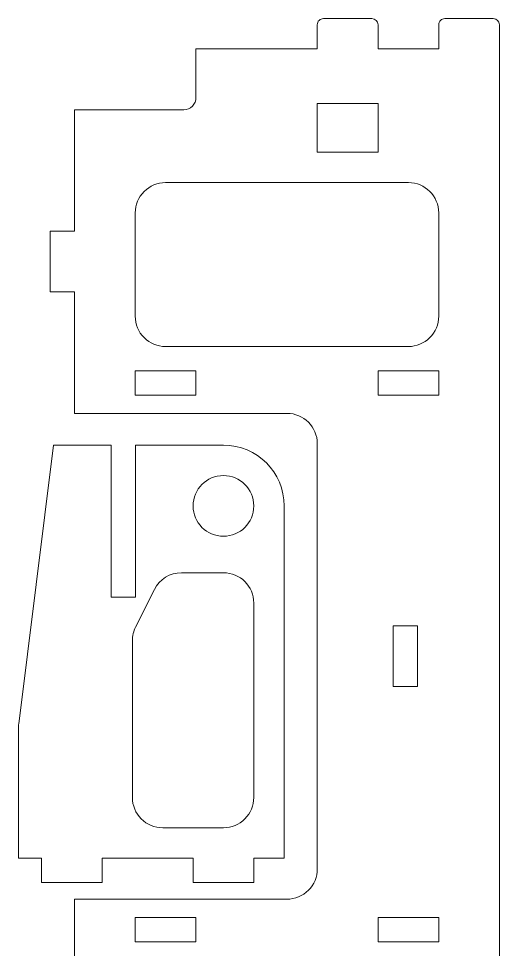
# Model space of a CAD drawing. Header units: millimetres. Extents: x -221 to 217, y -142 to 145.
# Drawn here: x -221 to -141.8, y -13.3 to 140 of the extents above; entities that cross this region are included whole.
import ezdxf

# ---------------------------------------------------------------- set-up
doc = ezdxf.new("R2010")
doc.units = ezdxf.units.MM
doc.header["$MEASUREMENT"] = 0
doc.layers.add('Camada 1', color=7, linetype='Continuous')

msp = doc.modelspace()

# ---------------------------------------------------------------- linework, layer by layer
at = {"layer": 'Camada 1', "color": 1, "lineweight": 9}
for points, knots in [([(-215.8093, -35.0207), (-215.8093, -35.0207), (-211.8093, -35.0207), (-211.8093, -35.0207), (-211.8093, -35.0207), (-211.8093, -35.0207), (-211.8093, -55.0207), (-211.8093, -55.0207), (-211.8093, -55.0207), (-211.8093, -55.0207), (-193.8093, -55.0207), (-193.8093, -55.0207), (-193.8093, -55.0207), (-192.7047, -55.0207), (-191.8093, -55.9161), (-191.8093, -57.0207), (-191.8093, -57.0207), (-191.8093, -57.0207), (-191.8093, -65.0207), (-191.8093, -65.0207), (-191.8093, -65.0207), (-191.8093, -65.0207), (-171.8093, -65.0207), (-171.8093, -65.0207), (-171.8093, -65.0207), (-171.8093, -65.0207), (-171.8093, -69.0207), (-171.8093, -69.0207), (-171.8093, -69.0207), (-171.8093, -69.2859), (-171.704, -69.5402), (-171.5164, -69.7278), (-171.5164, -69.7278), (-171.3289, -69.9153), (-171.0745, -70.0207), (-170.8093, -70.0207), (-170.8093, -70.0207), (-170.8093, -70.0207), (-162.8093, -70.0207), (-162.8093, -70.0207), (-162.8093, -70.0207), (-162.5441, -70.0207), (-162.2898, -69.9153), (-162.1022, -69.7278), (-162.1022, -69.7278), (-161.9147, -69.5402), (-161.8093, -69.2859), (-161.8093, -69.0207), (-161.8093, -69.0207), (-161.8093, -69.0207), (-161.8093, -65.0207), (-161.8093, -65.0207), (-161.8093, -65.0207), (-161.8093, -65.0207), (-151.8094, -65.0207), (-151.8094, -65.0207), (-151.8094, -65.0207), (-151.8094, -65.0207), (-151.8094, -69.0207), (-151.8094, -69.0207), (-151.8094, -69.0207), (-151.8094, -69.2859), (-151.7041, -69.5402), (-151.5165, -69.7278), (-151.5165, -69.7278), (-151.329, -69.9153), (-151.0746, -70.0207), (-150.8094, -70.0207), (-150.8094, -70.0207), (-150.8094, -70.0207), (-142.8094, -70.0207), (-142.8094, -70.0207), (-142.8094, -70.0207), (-142.5442, -70.0207), (-142.2899, -69.9153), (-142.1023, -69.7278), (-142.1023, -69.7278), (-141.9148, -69.5402), (-141.8094, -69.2859), (-141.8094, -69.0207), (-141.8094, -69.0207), (-141.8094, -69.0207), (-141.8094, 138.9792), (-141.8094, 138.9792), (-141.8094, 138.9792), (-141.8094, 139.5315), (-142.2571, 139.9792), (-142.8094, 139.9792), (-142.8094, 139.9792), (-142.8094, 139.9792), (-150.8094, 139.9792), (-150.8094, 139.9792), (-150.8094, 139.9792), (-151.0746, 139.9792), (-151.329, 139.8739), (-151.5165, 139.6863), (-151.5165, 139.6863), (-151.7041, 139.4988), (-151.8094, 139.2445), (-151.8094, 138.9792), (-151.8094, 138.9792), (-151.8094, 138.9792), (-151.8094, 134.9792), (-151.8094, 134.9792), (-151.8094, 134.9792), (-151.8094, 134.9792), (-161.8093, 134.9792), (-161.8093, 134.9792), (-161.8093, 134.9792), (-161.8093, 134.9792), (-161.8093, 138.9792), (-161.8093, 138.9792), (-161.8093, 138.9792), (-161.8093, 139.5315), (-162.257, 139.9792), (-162.8093, 139.9792), (-162.8093, 139.9792), (-162.8093, 139.9792), (-170.8093, 139.9792), (-170.8093, 139.9792), (-170.8093, 139.9792), (-171.0745, 139.9792), (-171.3289, 139.8739), (-171.5164, 139.6863), (-171.5164, 139.6863), (-171.704, 139.4988), (-171.8093, 139.2445), (-171.8093, 138.9792), (-171.8093, 138.9792), (-171.8093, 138.9792), (-171.8093, 134.9792), (-171.8093, 134.9792), (-171.8093, 134.9792), (-171.8093, 134.9792), (-191.8093, 134.9792), (-191.8093, 134.9792), (-191.8093, 134.9792), (-191.8093, 134.9792), (-191.8093, 126.9792), (-191.8093, 126.9792), (-191.8093, 126.9792), (-191.8093, 126.4488), (-192.02, 125.9401), (-192.3951, 125.565), (-192.3951, 125.565), (-192.7702, 125.19), (-193.2789, 124.9792), (-193.8093, 124.9792), (-193.8093, 124.9792), (-193.8093, 124.9792), (-211.8093, 124.9792), (-211.8093, 124.9792), (-211.8093, 124.9792), (-211.8093, 124.9792), (-211.8093, 104.9792), (-211.8093, 104.9792), (-211.8093, 104.9792), (-211.8093, 104.9792), (-215.8093, 104.9792), (-215.8093, 104.9792), (-215.8093, 104.9792), (-215.8093, 104.9792), (-215.8093, 94.9792), (-215.8093, 94.9792), (-215.8093, 94.9792), (-215.8093, 94.9792), (-211.8093, 94.9792), (-211.8093, 94.9792), (-211.8093, 94.9792), (-211.8093, 94.9792), (-211.8093, 74.9792), (-211.8093, 74.9792), (-211.8093, 74.9792), (-211.8093, 74.9792), (-176.8093, 74.9792), (-176.8093, 74.9792), (-176.8093, 74.9792), (-174.0479, 74.9792), (-171.8093, 72.7407), (-171.8093, 69.9792), (-171.8093, 69.9792), (-171.8093, 69.9792), (-171.8093, -0.0207), (-171.8093, -0.0207), (-171.8093, -0.0207), (-171.8093, -1.3467), (-172.3361, -2.6185), (-173.2738, -3.5562), (-173.2738, -3.5562), (-174.2115, -4.4939), (-175.4832, -5.0207), (-176.8093, -5.0207), (-176.8093, -5.0207), (-176.8093, -5.0207), (-211.8093, -5.0207), (-211.8093, -5.0207), (-211.8093, -5.0207), (-211.8093, -5.0207), (-211.8093, -25.0207), (-211.8093, -25.0207), (-211.8093, -25.0207), (-211.8093, -25.0207), (-215.8093, -25.0207), (-215.8093, -25.0207), (-215.8093, -25.0207), (-215.8093, -25.0207), (-215.8093, -35.0207), (-215.8093, -35.0207)], [0, 0, 0, 0, 0.01886792, 0.01886792, 0.01886792, 0.01886792, 0.03773585, 0.03773585, 0.03773585, 0.03773585, 0.05660377, 0.05660377, 0.05660377, 0.05660377, 0.0754717, 0.0754717, 0.0754717, 0.0754717, 0.09433962, 0.09433962, 0.09433962, 0.09433962, 0.11320755, 0.11320755, 0.11320755, 0.11320755, 0.13207547, 0.13207547, 0.13207547, 0.13207547, 0.1509434, 0.1509434, 0.1509434, 0.1509434, 0.16981132, 0.16981132, 0.16981132, 0.16981132, 0.18867925, 0.18867925, 0.18867925, 0.18867925, 0.20754717, 0.20754717, 0.20754717, 0.20754717, 0.22641509, 0.22641509, 0.22641509, 0.22641509, 0.24528302, 0.24528302, 0.24528302, 0.24528302, 0.26415094, 0.26415094, 0.26415094, 0.26415094, 0.28301887, 0.28301887, 0.28301887, 0.28301887, 0.30188679, 0.30188679, 0.30188679, 0.30188679, 0.32075472, 0.32075472, 0.32075472, 0.32075472, 0.33962264, 0.33962264, 0.33962264, 0.33962264, 0.35849057, 0.35849057, 0.35849057, 0.35849057, 0.37735849, 0.37735849, 0.37735849, 0.37735849, 0.39622642, 0.39622642, 0.39622642, 0.39622642, 0.41509434, 0.41509434, 0.41509434, 0.41509434, 0.43396226, 0.43396226, 0.43396226, 0.43396226, 0.45283019, 0.45283019, 0.45283019, 0.45283019, 0.47169811, 0.47169811, 0.47169811, 0.47169811, 0.49056604, 0.49056604, 0.49056604, 0.49056604, 0.50943396, 0.50943396, 0.50943396, 0.50943396, 0.52830189, 0.52830189, 0.52830189, 0.52830189, 0.54716981, 0.54716981, 0.54716981, 0.54716981, 0.56603774, 0.56603774, 0.56603774, 0.56603774, 0.58490566, 0.58490566, 0.58490566, 0.58490566, 0.60377358, 0.60377358, 0.60377358, 0.60377358, 0.62264151, 0.62264151, 0.62264151, 0.62264151, 0.64150943, 0.64150943, 0.64150943, 0.64150943, 0.66037736, 0.66037736, 0.66037736, 0.66037736, 0.67924528, 0.67924528, 0.67924528, 0.67924528, 0.69811321, 0.69811321, 0.69811321, 0.69811321, 0.71698113, 0.71698113, 0.71698113, 0.71698113, 0.73584906, 0.73584906, 0.73584906, 0.73584906, 0.75471698, 0.75471698, 0.75471698, 0.75471698, 0.77358491, 0.77358491, 0.77358491, 0.77358491, 0.79245283, 0.79245283, 0.79245283, 0.79245283, 0.81132075, 0.81132075, 0.81132075, 0.81132075, 0.83018868, 0.83018868, 0.83018868, 0.83018868, 0.8490566, 0.8490566, 0.8490566, 0.8490566, 0.86792453, 0.86792453, 0.86792453, 0.86792453, 0.88679245, 0.88679245, 0.88679245, 0.88679245, 0.90566038, 0.90566038, 0.90566038, 0.90566038, 0.9245283, 0.9245283, 0.9245283, 0.9245283, 0.94339623, 0.94339623, 0.94339623, 0.94339623, 0.96226415, 0.96226415, 0.96226415, 0.96226415, 1, 1, 1, 1]), ([(-161.8093, 125.9792), (-161.8093, 125.9792), (-161.8093, 117.9792), (-161.8093, 117.9792), (-161.8093, 117.9792), (-161.8093, 117.9792), (-171.8093, 117.9792), (-171.8093, 117.9792), (-171.8093, 117.9792), (-171.8093, 117.9792), (-171.8093, 125.9792), (-171.8093, 125.9792), (-171.8093, 125.9792), (-171.8093, 125.9792), (-161.8093, 125.9792), (-161.8093, 125.9792)], [0, 0, 0, 0, 0.2, 0.2, 0.2, 0.2, 0.4, 0.4, 0.4, 0.4, 0.6, 0.6, 0.6, 0.6, 1, 1, 1, 1]), ([(-196.8093, 112.9792), (-198.1354, 112.9792), (-199.4072, 112.4525), (-200.3449, 111.5148), (-200.3449, 111.5148), (-201.2825, 110.5771), (-201.8093, 109.3053), (-201.8093, 107.9792), (-201.8093, 107.9792), (-201.8093, 107.9792), (-201.8093, 90.9792), (-201.8093, 90.9792), (-201.8093, 90.9792), (-201.8093, 89.6532), (-201.2825, 88.3814), (-200.3449, 87.4437), (-200.3449, 87.4437), (-199.4072, 86.506), (-198.1354, 85.9792), (-196.8093, 85.9792), (-196.8093, 85.9792), (-196.8093, 85.9792), (-156.8093, 85.9792), (-156.8093, 85.9792), (-156.8093, 85.9792), (-155.4832, 85.9792), (-154.2115, 86.506), (-153.2739, 87.4437), (-153.2739, 87.4437), (-152.3362, 88.3814), (-151.8094, 89.6532), (-151.8094, 90.9792), (-151.8094, 90.9792), (-151.8094, 90.9792), (-151.8094, 107.9792), (-151.8094, 107.9792), (-151.8094, 107.9792), (-151.8094, 110.7407), (-154.0479, 112.9792), (-156.8093, 112.9792), (-156.8093, 112.9792), (-156.8093, 112.9792), (-196.8093, 112.9792), (-196.8093, 112.9792)], [0, 0, 0, 0, 0.08333333, 0.08333333, 0.08333333, 0.08333333, 0.16666667, 0.16666667, 0.16666667, 0.16666667, 0.25, 0.25, 0.25, 0.25, 0.33333333, 0.33333333, 0.33333333, 0.33333333, 0.41666667, 0.41666667, 0.41666667, 0.41666667, 0.5, 0.5, 0.5, 0.5, 0.58333333, 0.58333333, 0.58333333, 0.58333333, 0.66666667, 0.66666667, 0.66666667, 0.66666667, 0.75, 0.75, 0.75, 0.75, 0.83333333, 0.83333333, 0.83333333, 0.83333333, 1, 1, 1, 1]), ([(-191.8093, 81.9792), (-191.8093, 81.9792), (-191.8093, 77.9792), (-191.8093, 77.9792), (-191.8093, 77.9792), (-191.8093, 77.9792), (-201.8093, 77.9792), (-201.8093, 77.9792), (-201.8093, 77.9792), (-201.8093, 77.9792), (-201.8093, 81.9792), (-201.8093, 81.9792), (-201.8093, 81.9792), (-201.8093, 81.9792), (-191.8093, 81.9792), (-191.8093, 81.9792)], [0, 0, 0, 0, 0.2, 0.2, 0.2, 0.2, 0.4, 0.4, 0.4, 0.4, 0.6, 0.6, 0.6, 0.6, 1, 1, 1, 1]), ([(-151.8094, 81.9792), (-151.8094, 81.9792), (-151.8094, 77.9792), (-151.8094, 77.9792), (-151.8094, 77.9792), (-151.8094, 77.9792), (-161.8093, 77.9792), (-161.8093, 77.9792), (-161.8093, 77.9792), (-161.8093, 77.9792), (-161.8093, 81.9792), (-161.8093, 81.9792), (-161.8093, 81.9792), (-161.8093, 81.9792), (-151.8094, 81.9792), (-151.8094, 81.9792)], [0, 0, 0, 0, 0.2, 0.2, 0.2, 0.2, 0.4, 0.4, 0.4, 0.4, 0.6, 0.6, 0.6, 0.6, 1, 1, 1, 1]), ([(-187.2746, 69.7375), (-187.2746, 69.7375), (-201.7746, 69.7375), (-201.7746, 69.7375), (-201.7746, 69.7375), (-201.7746, 69.7375), (-201.7746, 44.7375), (-201.7746, 44.7375), (-201.7746, 44.7375), (-201.7746, 44.7375), (-205.7746, 44.7375), (-205.7746, 44.7375), (-205.7746, 44.7375), (-205.7746, 44.7375), (-205.7746, 69.7375), (-205.7746, 69.7375), (-205.7746, 69.7375), (-205.7746, 69.7375), (-215.2746, 69.7375), (-215.2746, 69.7375), (-215.2746, 69.7375), (-215.2746, 69.7375), (-221.0092, 23.8611), (-221.0092, 23.8611), (-221.0092, 23.8611), (-221.0194, 23.7788), (-221.0246, 23.696), (-221.0246, 23.613), (-221.0246, 23.613), (-221.0246, 23.613), (-221.0246, 1.7375), (-221.0246, 1.7375), (-221.0246, 1.7375), (-221.0246, 1.7375), (-217.2746, 1.7375), (-217.2746, 1.7375), (-217.2746, 1.7375), (-217.2746, 1.7375), (-217.2746, -2.2625), (-217.2746, -2.2625), (-217.2746, -2.2625), (-217.2746, -2.2625), (-207.2746, -2.2625), (-207.2746, -2.2625), (-207.2746, -2.2625), (-207.2746, -2.2625), (-207.2746, 1.7375), (-207.2746, 1.7375), (-207.2746, 1.7375), (-207.2746, 1.7375), (-192.2746, 1.7375), (-192.2746, 1.7375), (-192.2746, 1.7375), (-192.2746, 1.7375), (-192.2746, -2.2625), (-192.2746, -2.2625), (-192.2746, -2.2625), (-192.2746, -2.2625), (-182.2746, -2.2625), (-182.2746, -2.2625), (-182.2746, -2.2625), (-182.2746, -2.2625), (-182.2746, 1.7375), (-182.2746, 1.7375), (-182.2746, 1.7375), (-182.2746, 1.7375), (-177.2746, 1.7375), (-177.2746, 1.7375), (-177.2746, 1.7375), (-177.2746, 1.7375), (-177.2746, 59.7376), (-177.2746, 59.7376), (-177.2746, 59.7376), (-177.2746, 65.2604), (-181.7518, 69.7375), (-187.2746, 69.7375)], [0, 0, 0, 0, 0.05, 0.05, 0.05, 0.05, 0.1, 0.1, 0.1, 0.1, 0.15, 0.15, 0.15, 0.15, 0.2, 0.2, 0.2, 0.2, 0.25, 0.25, 0.25, 0.25, 0.3, 0.3, 0.3, 0.3, 0.35, 0.35, 0.35, 0.35, 0.4, 0.4, 0.4, 0.4, 0.45, 0.45, 0.45, 0.45, 0.5, 0.5, 0.5, 0.5, 0.55, 0.55, 0.55, 0.55, 0.6, 0.6, 0.6, 0.6, 0.65, 0.65, 0.65, 0.65, 0.7, 0.7, 0.7, 0.7, 0.75, 0.75, 0.75, 0.75, 0.8, 0.8, 0.8, 0.8, 0.85, 0.85, 0.85, 0.85, 0.9, 0.9, 0.9, 0.9, 1, 1, 1, 1]), ([(-182.2746, 59.7375), (-182.2746, 56.9761), (-184.5132, 54.7375), (-187.2746, 54.7375), (-187.2746, 54.7375), (-190.036, 54.7375), (-192.2746, 56.9761), (-192.2746, 59.7375), (-192.2746, 59.7375), (-192.2746, 62.4989), (-190.036, 64.7375), (-187.2746, 64.7375), (-187.2746, 64.7375), (-184.5132, 64.7375), (-182.2746, 62.499), (-182.2746, 59.7376)], [0, 0, 0, 0, 0.2, 0.2, 0.2, 0.2, 0.4, 0.4, 0.4, 0.4, 0.6, 0.6, 0.6, 0.6, 1, 1, 1, 1]), ([(-187.2746, 48.7375), (-187.2746, 48.7375), (-194.1844, 48.7375), (-194.1844, 48.7375), (-194.1844, 48.7375), (-196.0783, 48.7375), (-197.8096, 47.6675), (-198.6566, 45.9736), (-198.6566, 45.9736), (-198.6566, 45.9736), (-201.7467, 39.7933), (-201.7467, 39.7933), (-201.7467, 39.7933), (-202.0939, 39.099), (-202.2746, 38.3334), (-202.2746, 37.5572), (-202.2746, 37.5572), (-202.2746, 37.5572), (-202.2746, 11.7375), (-202.2746, 11.7375), (-202.2746, 11.7375), (-202.2746, 10.4115), (-201.7478, 9.1397), (-200.8101, 8.202), (-200.8101, 8.202), (-199.8725, 7.2643), (-198.6007, 6.7375), (-197.2746, 6.7375), (-197.2746, 6.7375), (-197.2746, 6.7375), (-187.2746, 6.7375), (-187.2746, 6.7375), (-187.2746, 6.7375), (-185.9485, 6.7375), (-184.6767, 7.2643), (-183.7391, 8.202), (-183.7391, 8.202), (-182.8014, 9.1397), (-182.2746, 10.4115), (-182.2746, 11.7375), (-182.2746, 11.7375), (-182.2746, 11.7375), (-182.2746, 43.7376), (-182.2746, 43.7376), (-182.2746, 43.7376), (-182.2746, 46.499), (-184.5132, 48.7375), (-187.2746, 48.7375)], [0, 0, 0, 0, 0.07692308, 0.07692308, 0.07692308, 0.07692308, 0.15384615, 0.15384615, 0.15384615, 0.15384615, 0.23076923, 0.23076923, 0.23076923, 0.23076923, 0.30769231, 0.30769231, 0.30769231, 0.30769231, 0.38461538, 0.38461538, 0.38461538, 0.38461538, 0.46153846, 0.46153846, 0.46153846, 0.46153846, 0.53846154, 0.53846154, 0.53846154, 0.53846154, 0.61538462, 0.61538462, 0.61538462, 0.61538462, 0.69230769, 0.69230769, 0.69230769, 0.69230769, 0.76923077, 0.76923077, 0.76923077, 0.76923077, 0.84615385, 0.84615385, 0.84615385, 0.84615385, 1, 1, 1, 1]), ([(-155.3093, 39.9792), (-155.3093, 39.9792), (-155.3093, 29.9793), (-155.3093, 29.9793), (-155.3093, 29.9793), (-155.3093, 29.9793), (-159.3093, 29.9793), (-159.3093, 29.9793), (-159.3093, 29.9793), (-159.3093, 29.9793), (-159.3093, 39.9792), (-159.3093, 39.9792), (-159.3093, 39.9792), (-159.3093, 39.9792), (-155.3093, 39.9792), (-155.3093, 39.9792)], [0, 0, 0, 0, 0.2, 0.2, 0.2, 0.2, 0.4, 0.4, 0.4, 0.4, 0.6, 0.6, 0.6, 0.6, 1, 1, 1, 1]), ([(-191.8093, -8.0207), (-191.8093, -8.0207), (-191.8093, -12.0207), (-191.8093, -12.0207), (-191.8093, -12.0207), (-191.8093, -12.0207), (-201.8093, -12.0207), (-201.8093, -12.0207), (-201.8093, -12.0207), (-201.8093, -12.0207), (-201.8093, -8.0207), (-201.8093, -8.0207), (-201.8093, -8.0207), (-201.8093, -8.0207), (-191.8093, -8.0207), (-191.8093, -8.0207)], [0, 0, 0, 0, 0.2, 0.2, 0.2, 0.2, 0.4, 0.4, 0.4, 0.4, 0.6, 0.6, 0.6, 0.6, 1, 1, 1, 1]), ([(-151.8094, -8.0207), (-151.8094, -8.0207), (-151.8094, -12.0207), (-151.8094, -12.0207), (-151.8094, -12.0207), (-151.8094, -12.0207), (-161.8093, -12.0207), (-161.8093, -12.0207), (-161.8093, -12.0207), (-161.8093, -12.0207), (-161.8093, -8.0207), (-161.8093, -8.0207), (-161.8093, -8.0207), (-161.8093, -8.0207), (-151.8094, -8.0207), (-151.8094, -8.0207)], [0, 0, 0, 0, 0.2, 0.2, 0.2, 0.2, 0.4, 0.4, 0.4, 0.4, 0.6, 0.6, 0.6, 0.6, 1, 1, 1, 1])]:
    msp.add_open_spline(points, degree=3, knots=knots, dxfattribs=at)

doc.saveas('drawing.dxf')
